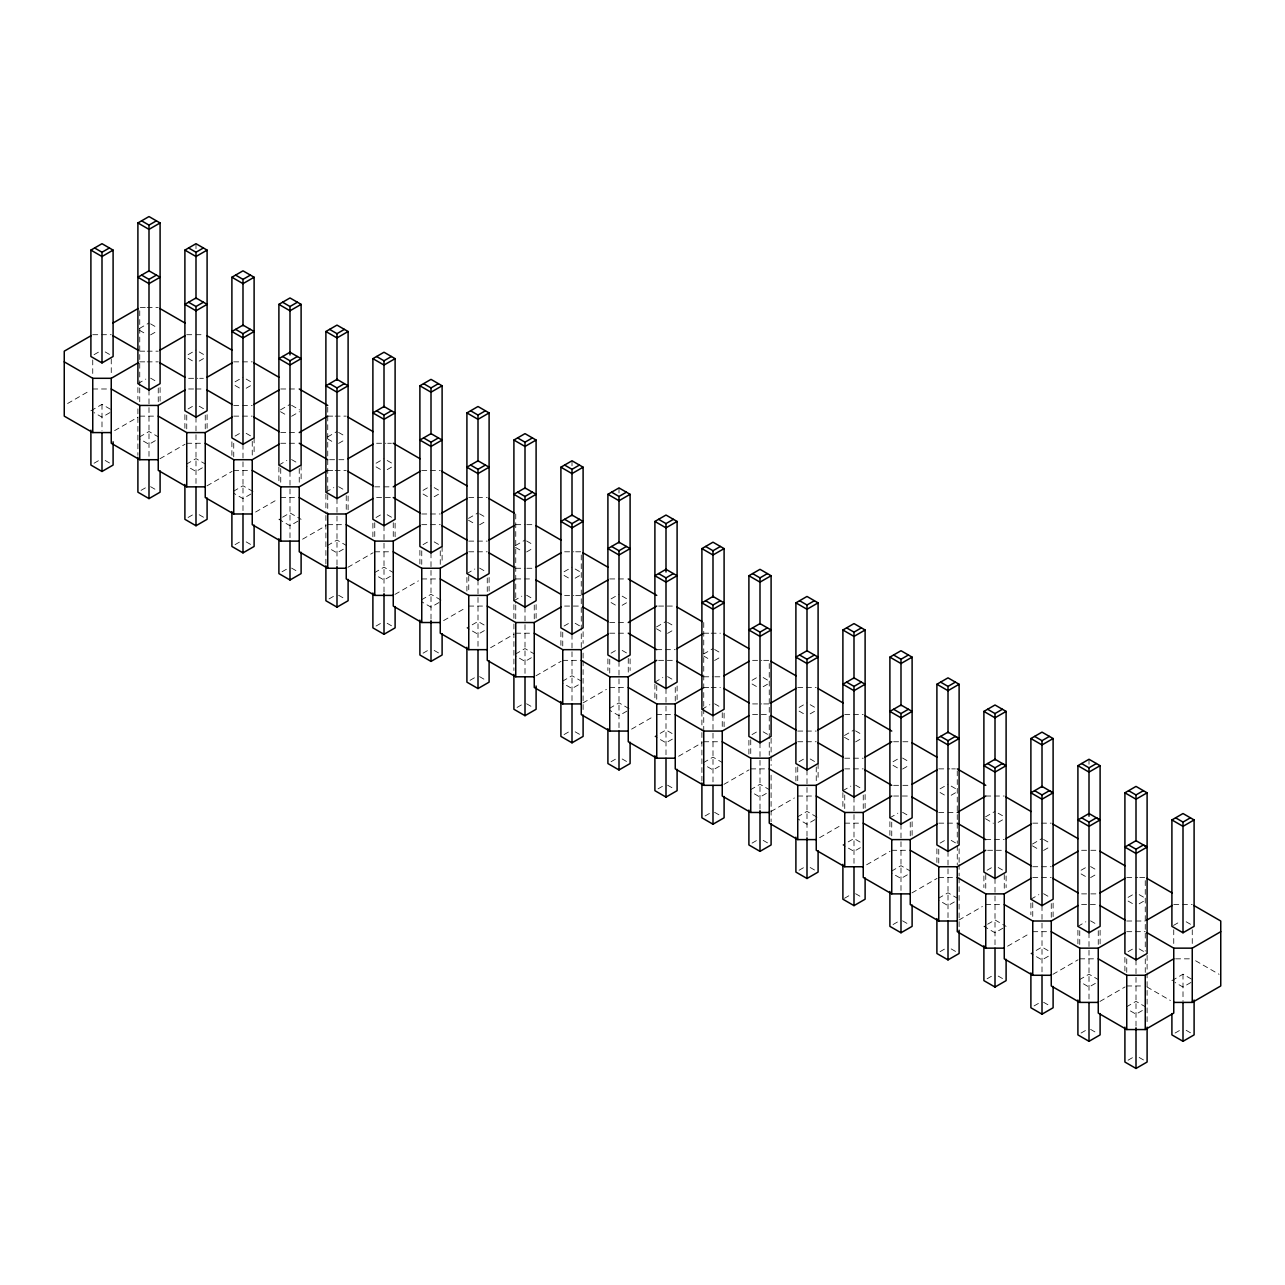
<?xml version="1.0" encoding="UTF-8"?>
<svg xmlns="http://www.w3.org/2000/svg" width="1285" height="1285" viewBox="0 0 1285 1285"><rect width="100%" height="100%" fill="white"/><g stroke="black" fill="none" stroke-linecap="round" stroke-linejoin="round"><path stroke-width="0.75" stroke-dasharray="5 3.75" d="M94.062 354.676L98.833 351.929M139.487 328.462L148.996 322.969M150.586 334.871L156.931 331.209M67.607 403.506L89.388 390.929M90.898 410.782L101.997 404.373L113.096 410.782M137.897 383.653L145.831 379.075M188.076 354.676L195.995 350.098M109.932 412.613L101.997 417.191L94.062 412.613M199.175 361.085L203.929 358.338M114.606 430.636L138.073 417.095M94.062 463.226L98.833 460.48M139.487 436.996L148.996 431.503L158.521 436.996M188.076 408.951L194.404 405.289M235.075 381.822L242.993 377.244M155.34 440.659L148.996 444.321L139.487 438.827M246.174 388.231L252.519 384.568M159.934 458.745L185.072 444.224M141.061 490.356L145.831 487.609M186.486 464.142L195.995 458.649L205.52 464.142M235.075 436.081L241.419 432.419M280.483 409.867L289.992 404.373M202.339 467.804L195.995 471.466L186.486 465.973M291.583 416.276L299.517 411.698M206.933 485.875L232.071 471.37M188.076 517.486L194.404 513.823M233.485 491.272L242.993 485.778L254.109 492.187M278.893 465.058L286.828 460.48M327.482 436.996L336.991 431.503M250.928 494.018L242.993 498.596L233.485 493.103M338.581 443.405L344.926 439.743M255.603 512.04L277.399 499.463M235.075 544.631L241.419 540.969M325.892 492.187L333.827 487.609M376.071 463.226L384.006 458.649M297.927 521.148L289.992 525.742L278.893 519.317L289.992 512.908L301.108 519.317M387.171 469.635L391.925 466.889M302.601 539.186L326.069 525.629M282.074 571.761L286.828 569.014M327.482 545.547L336.991 540.053L346.516 545.547M376.071 517.486L382.416 513.823M423.07 490.356L431.005 485.778M343.336 549.209L336.991 552.871L327.482 547.378M434.169 496.765L440.514 493.103M347.93 567.279L373.068 552.775M329.072 598.906L333.827 596.16M374.481 572.676L384.006 567.183L393.515 572.676M423.07 544.631L429.415 540.969M468.479 518.401L478.004 512.908M390.351 576.339L384.006 580.001L374.481 574.507M479.578 524.81L485.923 521.148M394.929 594.425L418.396 580.868M376.071 626.036L382.416 622.374M421.48 599.806L431.005 594.312L442.104 600.737M466.905 573.592L474.824 569.014M515.478 545.547L525.003 540.053M438.924 602.569L431.005 607.146L421.48 601.653M526.593 551.956L532.938 548.293M443.598 620.591L465.395 608.014M423.07 653.165L429.415 649.503M513.904 600.737L521.822 596.144M564.067 571.761L572.002 567.183M484.349 630.614L478.004 634.276L466.905 627.867L478.004 621.458L487.513 626.952M575.166 578.17L581.511 574.507M490.597 647.72L514.064 634.18M470.069 680.311L474.824 677.564M515.478 654.081L525.003 648.588L534.512 654.081M564.067 626.036L570.412 622.374M611.066 598.89L619.001 594.312M531.347 657.743L525.003 661.406L515.478 655.912M622.165 605.299L628.51 601.637M535.925 675.83L561.079 661.309M517.068 707.441L521.822 704.694M562.477 681.227L572.002 675.733L581.511 681.227M611.066 653.165L617.41 649.503M656.49 626.952L665.999 621.458M578.346 684.889L572.002 688.551L562.477 683.058M667.59 633.36L673.934 629.698M582.924 702.959L606.391 689.419M564.067 734.57L570.412 730.908M609.492 708.356L619.001 702.863L630.1 709.272M654.9 682.142L662.835 677.548M703.489 654.081L712.998 648.588M626.935 711.103L619.001 715.681L609.492 710.187M714.588 660.49L720.933 656.828M631.61 729.125L653.39 716.548M611.066 761.716L617.41 758.054M701.899 709.272L709.834 704.694M752.062 680.311L759.997 675.717M672.344 739.148L665.999 742.81L654.9 736.401L665.999 729.992L675.508 735.486M763.178 686.72L769.522 683.058M678.609 756.271L702.076 742.714M658.065 788.845L662.835 786.099M703.489 762.631L712.998 757.138L722.523 762.631M752.062 734.57L758.407 730.908M799.077 707.441L806.996 702.863M719.343 766.294L712.998 769.956L703.489 764.463M810.176 713.85L816.521 710.187M723.921 784.364L749.075 769.843M705.063 815.975L709.834 813.228M750.488 789.761L759.997 784.268L769.522 789.761M799.077 761.716L805.422 758.054M844.486 735.486L853.995 729.992M766.342 793.423L759.997 797.086L750.488 791.592M855.585 741.895L861.93 738.233M770.936 811.51L794.403 797.953M752.062 843.121L758.407 839.458M797.487 816.891L806.996 811.397L818.095 817.806M842.896 790.677L850.831 786.099M893.075 761.716L897.83 758.969M814.931 819.637L806.996 824.215L797.487 818.722M902.584 769.04L908.929 765.378M819.605 837.675L841.402 825.082M799.077 870.25L805.422 866.588M889.895 817.806L897.83 813.228M940.074 788.845L948.009 784.268M860.34 847.698L853.995 851.361L842.896 844.952L853.995 838.543L863.52 844.036M951.173 795.254L957.518 791.592M866.604 864.805L890.071 851.264M844.486 898.295L850.831 894.633M891.485 871.166L900.994 865.672L910.519 871.166M940.074 843.121L946.419 839.458M985.483 816.891L995.008 811.397M907.338 874.828L900.994 878.49L891.485 872.997M998.172 822.384L1004.517 818.722M911.932 892.914L937.07 878.394M893.075 924.525L897.83 921.779M938.484 898.295L948.009 892.802L957.518 898.295M987.073 870.25L993.417 866.588M1032.481 844.036L1042.006 838.543M954.337 901.958L948.009 905.636L938.484 900.126M1043.581 850.445L1049.925 846.783M958.931 920.044L982.399 906.487M940.074 951.655L946.419 947.993M1030.891 899.211L1038.826 894.633M1081.07 870.25L1085.825 867.504M1002.926 928.188L995.008 932.765L983.892 926.356L995.008 919.948L1006.107 926.356M1090.596 877.575L1096.924 873.912M1007.601 946.21L1029.397 933.633M987.073 978.801L993.417 975.122M1077.906 926.356L1085.825 921.779M1128.069 897.38L1136.004 892.802M1048.351 956.233L1042.006 959.895L1030.891 953.486L1042.006 947.077L1051.515 952.57M1139.169 903.789L1145.513 900.126M1052.929 974.319L1078.067 959.799M1034.072 1005.93L1038.826 1003.183M1079.48 979.7L1089.005 974.207L1098.514 979.7M1128.069 951.655L1134.414 947.993M1173.478 925.441L1179.823 921.779M1095.35 983.378L1089.005 987.041L1079.48 981.547M1099.928 1001.449L1125.066 986.928M1081.07 1033.06L1085.825 1030.313M1126.479 1006.846L1136.004 1001.352L1145.513 1006.846M1171.904 980.616L1183.003 974.207L1194.102 980.616M1142.349 1010.508L1136.004 1014.17L1126.479 1008.677M1190.938 982.463L1183.003 987.041L1175.068 982.463M1128.069 1060.205L1134.414 1056.543M1175.068 1033.06L1179.823 1030.313M145.301 307.581L139.744 307.581L139.744 387.058M147.149 307.581L158.248 307.581M92.745 334.71L111.249 334.71M186.743 334.71L194.147 334.71M195.995 334.71L203.399 334.71M139.744 351.174L145.301 351.174M147.149 351.174L158.248 351.174M139.744 361.856L145.301 361.856M147.149 361.856L158.248 361.856M233.742 361.856L252.245 361.856M188.59 378.304L197.842 378.304M199.705 378.304L203.399 378.304M92.745 388.986L109.402 388.986M188.59 388.986L194.147 388.986M195.995 388.986L203.399 388.986M280.74 388.986L297.397 388.986M233.742 405.434L252.245 405.434M139.744 416.131L156.401 416.131M233.742 416.131L252.245 416.131M327.739 416.131L333.297 416.131M335.144 416.131L346.243 416.131M280.74 432.579L297.397 432.579M186.743 443.261L201.552 443.261M280.74 443.261L297.397 443.261M376.601 443.261L385.853 443.261M387.701 443.261L391.395 443.261M329.602 459.709L336.991 459.709M338.855 459.709L346.243 459.709M233.742 470.39L250.398 470.39M327.739 470.39L333.297 470.39M335.144 470.39L346.243 470.39M421.753 470.39L440.257 470.39M374.754 486.838L382.143 486.838M384.006 486.838L391.395 486.838M280.74 497.536L297.397 497.536M376.601 497.536L391.395 497.536M468.752 497.536L487.256 497.536M421.753 513.984L440.257 513.984M327.739 524.665L344.396 524.665M421.753 524.665L440.257 524.665M515.751 524.665L525.003 524.665M526.85 524.665L532.408 524.665M468.752 541.113L487.256 541.113M374.754 551.795L389.548 551.795M468.752 551.795L487.256 551.795M564.597 551.795L573.849 551.795M575.696 551.795L581.254 551.795L581.254 647.72M515.751 568.259L525.003 568.259M526.85 568.259L532.408 568.259M421.753 578.941L438.394 578.941M515.751 578.941L532.408 578.941M609.749 578.941L626.405 578.941M564.597 595.389L573.849 595.389M575.696 595.389L581.254 595.389M468.752 606.07L485.409 606.07M564.597 606.07L581.254 606.07M658.595 606.07L675.251 606.07M609.749 622.518L626.405 622.518M515.751 633.2L532.408 633.2M609.749 633.2L626.405 633.2M703.746 633.2L709.304 633.2M711.151 633.2L720.403 633.2M656.747 649.664L675.251 649.664M562.75 660.345L577.543 660.345M658.595 660.345L675.251 660.345M752.592 660.345L761.844 660.345M763.708 660.345L769.249 660.345L769.249 755.323M703.746 676.793L712.998 676.793M714.846 676.793L720.403 676.793M609.749 687.475L626.405 687.475M703.746 687.475L709.304 687.475M711.151 687.475L720.403 687.475M797.744 687.475L816.248 687.475M752.592 703.923L761.844 703.923M763.708 703.923L769.249 703.923M656.747 714.605L673.404 714.605M752.592 714.605L769.249 714.605M844.743 714.605L863.247 714.605M797.744 731.069L816.248 731.069M703.746 741.75L720.403 741.75M797.744 741.75L816.248 741.75M893.605 741.75L900.994 741.75M902.857 741.75L908.399 741.75M844.743 758.198L863.247 758.198M750.745 768.88L765.555 768.88M844.743 768.88L863.247 768.88M938.757 768.88L949.856 768.88M951.703 768.88L955.397 768.88M893.605 785.328L900.994 785.328M902.857 785.328L908.399 785.328M797.744 796.025L814.401 796.025M893.605 796.025L908.399 796.025M985.756 796.025L1004.26 796.025M938.757 812.473L946.145 812.473M948.009 812.473L955.397 812.473M844.743 823.155L861.4 823.155M938.757 823.155L955.397 823.155M1032.755 823.155L1051.258 823.155M985.756 839.603L1004.26 839.603M891.742 850.284L908.399 850.284M987.603 850.284L1004.26 850.284M1081.601 850.284L1089.005 850.284M1090.853 850.284L1096.41 850.284M1032.755 866.732L1051.258 866.732M938.757 877.43L953.55 877.43M1032.755 877.43L1051.258 877.43M1126.752 877.43L1137.851 877.43M1139.699 877.43L1145.256 877.43L1145.256 951.077M1081.601 893.878L1089.005 893.878M1090.853 893.878L1096.41 893.878M985.756 904.56L1002.396 904.56M1081.601 904.56L1096.41 904.56M1173.751 904.56L1192.255 904.56M1126.752 921.008L1134.157 921.008M1136.004 921.008L1145.256 921.008M1032.755 931.689L1049.395 931.689M1126.752 931.689L1145.256 931.689M1079.753 958.835L1094.547 958.835M1175.598 958.835L1190.408 958.835M1126.752 985.964L1141.546 985.964M150.586 323.884L156.931 327.546M199.175 351.929L203.929 354.676M246.174 379.075L252.519 382.737M291.583 405.289L299.517 409.867M338.581 432.419L344.926 436.081M387.171 460.48L391.925 463.226M434.169 487.609L440.514 491.272M479.578 513.823L485.923 517.486M526.593 540.969L532.938 544.631M575.166 569.014L581.511 572.676M622.165 596.144L628.51 599.806M667.59 622.374L673.934 626.036M714.588 649.503L720.933 653.165M763.178 677.548L769.522 681.227M810.176 704.694L816.521 708.356M855.585 730.908L861.93 734.57M902.584 758.054L908.929 761.716M951.173 786.099L957.518 789.761M998.172 813.228L1004.517 816.891M1043.581 839.458L1049.925 843.121M1090.596 866.588L1096.924 870.25M1139.169 894.633L1145.513 898.295M1186.167 921.779L1192.512 925.441M139.487 330.293L145.831 333.955M188.076 358.338L194.404 362.001M235.075 385.484L241.419 389.146M280.483 411.698L286.828 415.36M327.482 438.827L333.827 442.49M376.071 466.889L382.416 470.551M423.07 494.018L429.415 497.68M468.479 520.232L474.824 523.894M515.478 547.378L521.822 551.04M564.067 575.423L570.412 579.085M611.066 602.553L617.41 606.231M656.49 628.783L662.835 632.445M703.489 655.912L709.834 659.574M752.062 683.973L758.407 687.636M799.077 711.103L805.422 714.765M844.486 737.317L850.831 740.979M893.075 765.378L897.83 768.125M940.074 792.508L946.419 796.17M985.483 818.722L993.417 823.299M1032.481 845.867L1038.826 849.53M1081.07 873.912L1085.825 876.659M1128.069 901.042L1134.414 904.704M1195.612 960.762L1219.08 974.319M105.177 351.929L109.932 354.676M150.586 378.159L156.931 381.822M199.175 406.205L203.929 408.951M246.174 433.334L250.928 436.081M291.583 459.564L297.927 463.226M338.581 486.694L344.926 490.356M387.171 514.739L391.925 517.486M434.169 541.885L438.924 544.631M479.578 568.098L485.923 571.761M526.593 595.228L532.938 598.89M575.166 623.289L579.937 626.036M622.165 650.419L628.51 654.081M667.59 676.633L673.934 680.311M714.588 703.778L720.933 707.441M763.178 731.824L767.932 734.57M810.176 758.969L814.931 761.716M855.585 785.183L861.93 788.845M902.584 812.313L908.929 815.975M951.173 840.374L955.928 843.121M998.172 867.504L1002.926 870.25M1043.581 893.717L1049.925 897.38M1090.596 920.863L1096.924 924.525M1139.169 948.908L1143.939 951.655M1146.927 986.928L1170.394 1000.485M1186.167 1030.313L1190.938 1033.06M105.177 460.48L109.932 463.226M150.586 486.694L156.931 490.356M199.175 514.739L203.929 517.486M246.174 541.885L250.928 544.631M291.583 568.098L297.927 571.761M338.581 595.244L344.926 598.906M387.171 623.289L391.925 626.036M434.169 650.419L440.514 654.081M479.578 676.649L485.923 680.311M526.593 703.778L532.938 707.441M575.166 731.824L579.937 734.57M622.165 758.969L626.935 761.716M667.59 785.183L673.934 788.845M714.588 812.313L720.933 815.975M763.178 840.374L767.932 843.121M810.176 867.504L814.931 870.25M855.585 893.717L861.93 897.38M902.584 920.863L908.929 924.525M951.173 948.908L955.928 951.655M998.172 976.054L1002.926 978.801M1043.581 1002.268L1049.925 1005.93M1090.596 1029.397L1096.924 1033.06M1139.169 1057.459L1143.939 1060.205M1192.255 929.762L1192.255 945.262M1183.003 974.207L1183.003 1001.352M1173.751 929.762L1173.751 945.262M1147.103 955.43L1147.103 970.93M1147.103 972.873L1147.103 1025.205M1145.256 958.835L1145.256 972.392M1136.004 959.895L1136.004 1026.554M1126.752 958.835L1126.752 972.392M1124.905 957.357L1124.905 970.93M1100.105 930.228L1100.105 943.8M1098.257 930.709L1098.257 945.262M1089.005 759.258L1089.005 765.282M1089.005 932.765L1089.005 1001.352M1079.753 930.709L1079.753 945.262M1077.906 930.228L1077.906 943.8M1053.106 903.098L1053.106 916.655M1051.258 903.564L1051.258 919.08M1042.006 905.62L1042.006 974.207M1032.755 902.616L1032.755 918.133M1030.891 903.098L1030.891 914.727M1006.107 875.952L1006.107 887.582M1004.26 874.491L1004.26 890.007M995.008 878.49L995.008 946.338M985.756 874.491L985.756 890.007M983.892 875.952L983.892 887.582M959.108 848.823L959.108 862.396M959.108 864.323L959.108 875.952M959.108 877.896L959.108 928.284M957.261 770.823L957.261 843.474M957.261 845.418L957.261 864.805M948.009 851.361L948.009 919.193M938.757 849.289L938.757 864.805M936.893 848.823L936.893 862.396M912.109 821.693L912.109 835.25M910.246 822.159L910.246 837.659M900.994 824.215L900.994 892.063M891.742 822.159L891.742 837.659M889.895 821.693L889.895 835.25M865.11 794.548L865.11 808.12M863.247 795.029L863.247 808.586M853.995 797.086L853.995 864.917M844.743 795.029L844.743 808.586M842.896 792.62L842.896 808.12M818.095 763.547L818.095 780.991M816.248 766.952L816.248 782.453M806.996 769.956L806.996 837.788M797.744 766.952L797.744 782.453M795.897 767.418L795.897 780.991M771.096 738.345L771.096 753.845M771.096 755.789L771.096 765.475M771.096 775.176L771.096 821.693M759.997 742.81L759.997 809.47M750.745 739.807L750.745 755.323M748.898 740.288L748.898 755.789M724.097 713.143L724.097 726.716M722.25 712.677L722.25 728.177M712.998 715.681L712.998 782.324M703.746 622.518L703.746 706.862M703.746 708.79L703.746 731.069M701.899 711.215L701.899 730.587M701.899 732.53L701.899 780.991M677.099 686.013L677.099 699.586M675.251 687.475L675.251 701.048M665.999 688.551L665.999 757.138M656.747 685.531L656.747 701.048M654.9 684.07L654.9 699.586M630.1 658.884L630.1 670.513M628.253 658.402L628.253 673.902M619.001 487.914L619.001 493.938M619.001 661.406L619.001 729.992M609.749 659.35L609.749 673.902M607.901 658.884L607.901 670.513M583.101 631.738L583.101 643.367M583.101 653.069L583.101 658.884M583.101 660.811L583.101 713.143M572.002 460.785L572.002 466.808M572.002 634.276L572.002 702.863M562.75 632.22L562.75 647.72M560.902 631.738L560.902 645.311M536.102 604.609L536.102 618.181M534.255 605.074L534.255 620.591M525.003 607.146L525.003 674.978M515.751 513.984L515.751 603.147M515.751 605.074L515.751 622.518M513.904 604.609L513.904 622.052M513.904 623.996L513.904 670.513M489.103 577.463L489.103 591.036M487.256 577.945L487.256 591.518M478.004 580.001L478.004 647.849M468.752 576.001L468.752 591.518M466.905 577.463L466.905 591.036M442.104 546.462L442.104 563.906M440.257 550.815L440.257 564.372M431.005 552.871L431.005 620.703M421.753 550.815L421.753 564.372M419.89 550.333L419.89 563.906M395.105 523.204L395.105 536.761M393.258 522.722L393.258 538.238M384.006 525.726L384.006 593.574M374.754 522.722L374.754 538.238M372.891 523.204L372.891 536.761M348.106 496.058L348.106 511.575M346.243 495.592L346.243 511.093M336.991 498.596L336.991 565.239M327.739 407.216L327.739 513.984M325.892 494.131L325.892 513.502M325.892 515.446L325.892 563.906M301.108 465.058L301.108 482.501M299.244 468.463L299.244 483.963M289.992 471.466L289.992 538.11M280.74 468.463L280.74 483.963M278.893 466.985L278.893 482.501M254.109 437.912L254.109 455.356M252.245 441.317L252.245 456.834M242.993 444.321L242.993 510.98M233.742 443.261L233.742 456.834M231.894 441.799L231.894 455.356M207.094 414.653L207.094 428.226M205.247 415.135L205.247 430.636M195.995 243.7L195.995 249.724M195.995 417.191L195.995 485.778M186.743 415.135L186.743 430.636M184.895 414.653L184.895 428.226M160.095 387.524L160.095 401.097M158.248 387.99L158.248 403.506M148.996 390.062L148.996 458.649M139.744 387.99L139.744 405.434M137.897 387.524L137.897 399.153M137.897 408.839L137.897 455.356M111.249 358.917L111.249 374.433M101.997 404.373L101.997 430.764M92.745 359.912L92.745 373.485"/><path stroke-width="1.5" d="M90.898 250.109L101.997 243.7L113.096 250.109L113.096 356.507L101.997 362.916L90.898 356.507L90.898 250.109L101.997 256.518L113.096 250.109M137.897 222.964L148.996 216.555L160.095 222.964L160.095 383.653L148.996 390.062L137.897 383.653L137.897 222.964L148.996 229.373L160.095 222.964M94.592 247.973L101.997 252.245L109.402 247.973M141.591 220.827L148.996 225.1L156.401 220.827M184.895 250.109L195.995 243.7L207.094 250.109L207.094 410.782L195.995 417.191L184.895 410.782L184.895 250.109L195.995 256.518L207.094 250.109M141.591 275.102L148.996 279.375L156.401 275.102M188.59 247.973L195.995 252.245L203.399 247.973M91.074 335.69L64.25 351.174L64.25 416.131L92.745 432.579L111.249 432.579M112.919 323.065L138.073 308.545M231.894 277.239L242.993 270.83L254.109 277.239L254.109 437.912L242.993 444.321L231.894 437.912L231.894 277.239L242.993 283.648L254.109 277.239M188.59 302.232L195.995 306.505L203.399 302.232M235.605 275.102L242.993 279.375L250.398 275.102M64.25 361.856L92.745 378.304L111.249 378.304L138.073 362.82M159.934 350.195L185.072 335.69M278.893 304.368L289.992 297.959L301.108 304.368L301.108 465.058L289.992 471.466L278.893 465.058L278.893 304.368L289.992 310.793L301.108 304.368M235.605 329.378L242.993 333.65L250.398 329.378M282.604 302.232L289.992 306.505L297.397 302.232M111.249 388.986L139.744 405.434L158.248 405.434L185.072 389.949M206.933 377.34L232.071 362.82M325.892 331.514L336.991 325.105L348.106 331.514L348.106 492.187L336.991 498.596L325.892 492.187L325.892 331.514L336.991 337.923L348.106 331.514M282.604 356.507L289.992 360.78L297.397 356.507M329.602 329.378L336.991 333.65L344.396 329.378M90.898 430.17L90.898 465.058L101.997 471.466L113.096 465.058L113.096 441.799M158.248 416.131L186.743 432.579L205.247 432.579L232.071 417.095M253.932 404.47L279.07 389.949M372.891 358.644L384.006 352.235L395.105 358.644L395.105 519.317L384.006 525.726L372.891 519.317L372.891 358.644L384.006 365.052L395.105 358.644M329.602 383.653L336.991 387.925L344.396 383.653M376.601 356.507L384.006 360.78L391.395 356.507M137.897 457.299L137.897 492.187L148.996 498.596L160.095 492.187L160.095 470.872M205.247 443.261L233.742 459.709L252.245 459.709L279.07 444.224M299.244 432.579L327.739 416.131M419.89 385.789L431.005 379.364L442.104 385.789L442.104 546.462L431.005 552.871L419.89 546.462L419.89 385.789L431.005 392.198L442.104 385.789M376.601 410.782L384.006 415.055L391.395 410.782M423.6 383.653L431.005 387.925L438.394 383.653M184.895 484.429L184.895 519.317L195.995 525.742L207.094 519.317L207.094 498.002M252.245 470.39L280.74 486.838L299.244 486.838L327.739 470.39M347.93 458.745L373.068 444.224M466.905 412.919L478.004 406.51L489.103 412.919L489.103 573.592L478.004 580.001L466.905 573.592L466.905 412.919L478.004 419.328L489.103 412.919M423.6 437.912L431.005 442.185L438.394 437.912M470.599 410.782L478.004 415.055L485.409 410.782M231.894 511.575L231.894 546.462L242.993 552.871L254.109 546.462L254.109 525.131M299.244 497.536L327.739 513.984L346.243 513.984L373.068 498.5M393.258 486.838L420.066 471.354M513.904 440.048L525.003 433.639L536.102 440.048L536.102 600.721L525.003 607.146L513.904 600.721L513.904 440.048L525.003 446.457L536.102 440.048M470.599 465.058L478.004 469.33L485.409 465.058M517.598 437.912L525.003 442.185L532.408 437.912M278.893 538.704L278.893 573.592L289.992 580.001L301.108 573.592L301.108 552.277M346.243 524.665L374.754 541.113L393.258 541.113L420.066 525.629M441.928 513.02L467.065 498.5M560.902 467.194L572.002 460.785L583.101 467.194L583.101 627.867L572.002 634.276L560.902 627.867L560.902 467.194L572.002 473.603L583.101 467.194M517.598 492.187L525.003 496.46L532.408 492.187M564.597 465.058L572.002 469.33L579.407 465.058M325.892 565.834L325.892 600.737L336.991 607.146L348.106 600.737L348.106 579.407M393.258 551.795L421.753 568.259L440.257 568.259L467.065 552.775M488.926 540.15L514.064 525.629M607.901 494.323L619.001 487.914L630.1 494.323L630.1 654.997L619.001 661.406L607.901 654.997L607.901 494.323L619.001 500.732L630.1 494.323M564.597 519.317L572.002 523.589L579.407 519.317M611.596 492.187L619.001 496.46L626.405 492.187M372.891 592.979L372.891 627.867L384.006 634.276L395.105 627.867L395.105 606.552M440.257 578.941L468.752 595.389L487.256 595.389L514.064 579.904M535.925 567.279L561.079 552.775M654.9 521.453L665.999 515.044L677.099 521.453L677.099 682.142L665.999 688.551L654.9 682.142L654.9 521.453L665.999 527.862L677.099 521.453M611.596 546.462L619.001 550.735L626.405 546.462M658.595 519.317L665.999 523.589L673.404 519.317M419.89 620.109L419.89 654.997L431.005 661.406L442.104 654.997L442.104 633.682M487.256 606.07L515.751 622.518L534.255 622.518L561.079 607.034M582.924 594.425L608.078 579.904M701.899 548.599L712.998 542.19L724.097 548.599L724.097 709.272L712.998 715.681L701.899 709.272L701.899 548.599L712.998 555.008L724.097 548.599M658.595 573.592L665.999 577.865L673.404 573.592M705.593 546.462L712.998 550.735L720.403 546.462M466.905 647.254L466.905 682.142L478.004 688.551L489.103 682.142L489.103 660.811M534.255 633.2L562.75 649.664L581.254 649.664L608.078 634.18M628.253 622.518L656.747 606.07M748.898 575.728L759.997 569.319L771.096 575.728L771.096 736.401L759.997 742.81L748.898 736.401L748.898 575.728L759.997 582.137L771.096 575.728M705.593 600.721L712.998 604.994L720.403 600.721M752.592 573.592L759.997 577.865L767.402 573.592M513.904 674.384L513.904 709.272L525.003 715.681L536.102 709.272L536.102 686.013M581.254 660.345L609.749 676.793L628.253 676.793L656.747 660.345M676.922 648.684L702.076 634.18M795.897 602.858L806.996 596.449L818.095 602.858L818.095 763.547L806.996 769.956L795.897 763.547L795.897 602.858L806.996 609.267L818.095 602.858M752.592 627.867L759.997 632.14L767.402 627.867M799.591 600.721L806.996 604.994L814.401 600.721M560.902 701.514L560.902 736.401L572.002 742.81L583.101 736.401L583.101 715.086M628.253 687.475L656.747 703.923L675.251 703.923L702.076 688.439M723.921 675.83L749.075 661.309M842.896 630.003L853.995 623.594L865.11 630.003L865.11 790.677L853.995 797.086L842.896 790.677L842.896 630.003L853.995 636.412L865.11 630.003M799.591 654.997L806.996 659.269L814.401 654.997M846.606 627.867L853.995 632.14L861.4 627.867M607.901 728.659L607.901 763.547L619.001 769.956L630.1 763.547L630.1 742.216M675.251 714.605L703.746 731.069L722.25 731.069L749.075 715.584M770.936 702.959L796.074 688.439M889.895 657.133L900.994 650.724L912.109 657.133L912.109 817.806L900.994 824.215L889.895 817.806L889.895 657.133L900.994 663.542L912.109 657.133M846.606 682.126L853.995 686.399L861.4 682.126M893.605 654.997L900.994 659.269L908.399 654.997M654.9 755.789L654.9 790.677L665.999 797.086L677.099 790.677L677.099 769.362M722.25 741.75L750.745 758.198L769.249 758.198L796.074 742.714M817.935 730.089L843.072 715.584M936.893 684.262L948.009 677.854L959.108 684.262L959.108 844.952L948.009 851.361L936.893 844.952L936.893 684.262L948.009 690.688L959.108 684.262M893.605 709.272L900.994 713.544L908.399 709.272M940.604 682.126L948.009 686.399L955.397 682.126M701.899 782.918L701.899 817.806L712.998 824.215L724.097 817.806L724.097 796.491M769.249 768.88L797.744 785.328L816.248 785.328L843.072 769.843M864.933 757.234L891.742 741.75M983.892 711.408L995.008 704.999L1006.107 711.408L1006.107 872.081L995.008 878.49L983.892 872.081L983.892 711.408L995.008 717.817L1006.107 711.408M940.604 736.401L948.009 740.674L955.397 736.401L959.108 738.538L948.009 744.947L936.893 738.538L948.009 732.129L959.108 738.538M987.603 709.272L995.008 713.544L1002.396 709.272M748.898 810.064L748.898 844.952L759.997 851.361L771.096 844.952L771.096 823.621M816.248 796.025L844.743 812.473L863.247 812.473L891.742 796.025M911.932 784.364L937.07 769.843M1030.891 738.538L1042.006 732.129L1053.106 738.538L1053.106 899.211L1042.006 905.62L1030.891 899.211L1030.891 738.538L1042.006 744.947L1053.106 738.538M987.603 763.531L995.008 767.82L1002.396 763.531L1006.107 765.683L995.008 772.092L983.892 765.683L995.008 759.258L1006.107 765.683M1034.602 736.401L1042.006 740.674L1049.395 736.401M795.897 837.194L795.897 872.081L806.996 878.49L818.095 872.081L818.095 850.766M863.247 823.155L891.742 839.603L910.246 839.603L937.07 824.119M957.261 812.473L985.756 796.025M1077.906 765.683L1089.005 759.258L1100.105 765.683L1100.105 926.356L1089.005 932.765L1077.906 926.356L1077.906 765.683L1089.005 772.092L1100.105 765.683M1034.602 790.677L1042.006 794.949L1049.395 790.677L1053.106 792.813L1042.006 799.222L1030.891 792.813L1042.006 786.404L1053.106 792.813M1081.601 763.531L1089.005 767.82L1096.41 763.531M842.896 864.323L842.896 899.211L853.995 905.636L865.11 899.211L865.11 877.896M910.246 850.284L938.757 866.732L957.261 866.732L985.756 850.284M1005.93 838.639L1031.068 824.119M1124.905 792.813L1136.004 786.404L1147.103 792.813L1147.103 953.486L1136.004 959.895L1124.905 953.486L1124.905 792.813L1136.004 799.222L1147.103 792.813M1081.601 817.806L1089.005 822.079L1096.41 817.806L1100.105 819.942L1089.005 826.351L1077.906 819.942L1089.005 813.534L1100.105 819.942M1128.599 790.677L1136.004 794.949L1143.409 790.677M889.895 891.469L889.895 926.356L900.994 932.765L912.109 926.356L912.109 905.026M957.261 877.43L985.756 893.878L1004.26 893.878L1031.068 878.394M1052.929 865.769L1078.067 851.248M1171.904 819.942L1183.003 813.534L1194.102 819.942L1194.102 926.356L1183.003 932.765L1171.904 926.356L1171.904 819.942L1183.003 826.351L1194.102 819.942M1128.599 844.952L1136.004 849.224L1143.409 844.952L1147.103 847.088L1136.004 853.497L1124.905 847.088L1136.004 840.679L1147.103 847.088M1175.598 817.806L1183.003 822.079L1190.408 817.806M936.893 918.598L936.893 953.486L948.009 959.895L959.108 953.486L959.108 930.228M1004.26 904.56L1032.755 921.008L1051.258 921.008L1078.067 905.523M1099.928 892.914L1125.066 878.394M983.892 945.728L983.892 980.632L995.008 987.041L1006.107 980.632L1006.107 959.301M1051.258 931.689L1079.753 948.153L1098.257 948.153L1125.066 932.669M1146.927 920.044L1172.081 905.523M1030.891 972.873L1030.891 1007.761L1042.006 1014.17L1053.106 1007.761L1053.106 986.446M1098.257 958.835L1126.752 975.283L1145.256 975.283L1173.751 958.835M1146.927 932.669L1173.751 948.153L1192.255 948.153L1220.75 931.689M1077.906 1000.003L1077.906 1034.891L1089.005 1041.3L1100.105 1034.891L1100.105 1013.576M1098.257 948.153L1098.257 1013.094L1126.752 1029.558L1145.256 1029.558L1173.751 1013.094L1173.751 948.153M1173.751 1002.412L1192.255 1002.412L1220.75 985.964L1220.75 921.008L1193.926 905.523M1124.905 1027.149L1124.905 1062.036L1136.004 1068.445L1147.103 1062.036L1147.103 1027.149M1171.904 1013.576L1171.904 1034.891L1183.003 1041.3L1194.102 1034.891L1194.102 1000.003M111.249 378.304L111.249 443.261L139.744 459.709L158.248 459.709M158.248 405.434L158.248 470.39L186.743 486.854L205.247 486.854M205.247 432.579L205.247 497.536L233.742 513.984L252.245 513.984M252.245 459.709L252.245 524.665L280.74 541.113L299.244 541.113M299.244 486.838L299.244 551.795L327.739 568.259L346.243 568.259M346.243 513.984L346.243 578.941L374.754 595.389L393.258 595.389M393.258 541.113L393.258 606.07L421.753 622.518L440.257 622.518M440.257 568.259L440.257 633.2L468.752 649.664L487.256 649.664M487.256 595.389L487.256 660.345L515.751 676.793L534.255 676.793M534.255 622.518L534.255 687.475L562.75 703.923L581.254 703.923M581.254 649.664L581.254 714.605L609.749 731.069L628.253 731.069M628.253 676.793L628.253 741.75L656.747 758.198L675.251 758.198M675.251 703.923L675.251 768.88L703.746 785.328L722.25 785.328M722.25 731.069L722.25 796.025L750.745 812.473L769.249 812.473M769.249 758.198L769.249 823.155L797.744 839.603L816.248 839.603M816.248 785.328L816.248 850.284L844.743 866.749L863.247 866.749M863.247 812.473L863.247 877.43L891.742 893.878L910.246 893.878M910.246 839.603L910.246 904.56L938.757 921.008L957.261 921.008M957.261 866.732L957.261 931.689L985.756 948.153L1004.26 948.153M1004.26 893.878L1004.26 958.835L1032.755 975.283L1051.258 975.283M1051.258 921.008L1051.258 985.964L1079.753 1002.412L1098.257 1002.412M159.934 308.545L185.072 323.065M206.933 335.69L232.071 350.195M253.932 362.82L279.07 377.34M299.244 388.986L327.739 405.434M347.93 417.095L373.068 431.615M393.258 443.261L420.066 458.745M441.928 471.354L467.065 485.875M488.926 498.5L514.064 513.02M535.925 525.629L561.079 540.15M582.924 552.775L608.078 567.279M628.253 578.941L656.747 595.389M676.922 607.034L702.076 621.554M723.921 634.18L749.075 648.684M770.936 661.309L796.074 675.83M817.935 688.439L843.072 702.959M864.933 715.584L891.742 731.069M911.932 742.714L937.07 757.234M957.261 768.88L985.756 785.328M1005.93 796.989L1031.068 811.51M1052.929 824.119L1078.067 838.639M1099.928 851.248L1125.066 865.769M1146.927 878.394L1172.081 892.914M112.919 335.69L138.073 350.195M159.934 362.82L185.072 377.34M206.933 389.949L232.071 404.47M253.932 417.095L279.07 431.615M299.244 443.261L327.739 459.709M347.93 471.354L373.068 485.875M393.258 497.536L420.066 513.02M441.928 525.629L467.065 540.15M488.926 552.775L514.064 567.279M535.925 579.904L561.079 594.425M582.924 607.034L608.078 621.554M628.253 633.2L656.747 649.664M676.922 661.309L702.076 675.83M723.921 688.439L749.075 702.959M770.936 715.584L796.074 730.089M817.935 742.714L843.072 757.234M864.933 769.843L891.742 785.328M911.932 796.989L937.07 811.51M957.261 823.155L985.756 839.603M1005.93 851.248L1031.068 865.769M1052.929 878.394L1078.067 892.914M1099.928 905.523L1125.066 920.044M1192.255 948.153L1192.255 1002.412M1183.003 822.079L1183.003 932.765M1183.003 1002.541L1183.003 1041.3M1145.256 975.283L1145.256 1029.558M1136.004 794.949L1136.004 841.386M1136.004 849.224L1136.004 959.895M1136.004 1027.743L1136.004 1068.445M1126.752 975.283L1126.752 1029.558M1089.005 767.82L1089.005 816.248M1089.005 822.079L1089.005 932.765M1089.005 1002.541L1089.005 1041.3M1079.753 948.153L1079.753 1002.412M1042.006 740.674L1042.006 787.111M1042.006 794.949L1042.006 905.62M1042.006 975.411L1042.006 1014.17M1032.755 921.008L1032.755 975.283M995.008 713.544L995.008 759.981M995.008 767.82L995.008 878.49M995.008 948.266L995.008 987.041M985.756 893.878L985.756 948.153M948.009 686.399L948.009 732.836M948.009 740.674L948.009 851.361M948.009 921.136L948.009 959.895M938.757 866.732L938.757 921.008M900.994 659.269L900.994 705.706M900.994 713.544L900.994 824.215M900.994 893.991L900.994 932.765M891.742 839.603L891.742 893.878M853.995 632.14L853.995 678.576M853.995 686.399L853.995 797.086M853.995 866.861L853.995 905.636M844.743 812.473L844.743 866.749M806.996 604.994L806.996 651.431M806.996 659.269L806.996 769.956M806.996 837.788L806.996 878.49M797.744 785.328L797.744 839.603M759.997 577.865L759.997 624.301M759.997 632.14L759.997 742.81M759.997 810.658L759.997 851.361M750.745 758.198L750.745 812.473M712.998 550.735L712.998 597.172M712.998 604.994L712.998 715.681M712.998 785.456L712.998 824.215M703.746 731.069L703.746 785.328M665.999 523.589L665.999 572.034M665.999 577.865L665.999 688.551M665.999 758.327L665.999 797.086M656.747 703.923L656.747 758.198M619.001 496.46L619.001 542.896M619.001 550.735L619.001 661.406M619.001 731.181L619.001 769.956M609.749 676.793L609.749 731.069M572.002 469.33L572.002 515.751M572.002 523.589L572.002 634.276M572.002 704.051L572.002 742.81M562.75 649.664L562.75 703.923M525.003 442.185L525.003 488.621M525.003 496.46L525.003 607.146M525.003 676.922L525.003 715.681M515.751 622.518L515.751 676.793M478.004 415.055L478.004 461.492M478.004 469.33L478.004 580.001M478.004 649.776L478.004 688.551M468.752 595.389L468.752 649.664M431.005 387.925L431.005 434.346M431.005 442.185L431.005 552.871M431.005 620.703L431.005 661.406M421.753 568.259L421.753 622.518M384.006 360.78L384.006 407.216M384.006 415.055L384.006 525.726M384.006 593.574L384.006 634.276M374.754 541.113L374.754 595.389M336.991 333.65L336.991 380.087M336.991 387.925L336.991 498.596M336.991 566.444L336.991 607.146M327.739 513.984L327.739 568.259M289.992 306.505L289.992 354.949M289.992 360.78L289.992 471.466M289.992 541.242L289.992 580.001M280.74 486.838L280.74 541.113M242.993 279.375L242.993 325.812M242.993 333.65L242.993 444.321M242.993 514.096L242.993 552.871M233.742 459.709L233.742 513.984M195.995 252.245L195.995 298.682M195.995 306.505L195.995 417.191M195.995 486.967L195.995 525.742M186.743 432.579L186.743 486.854M148.996 225.1L148.996 271.537M148.996 279.375L148.996 390.062M148.996 459.837L148.996 498.596M139.744 405.434L139.744 459.709M101.997 252.245L101.997 362.916M101.997 432.692L101.997 471.466M92.745 378.304L92.745 432.579M148.996 270.83L137.897 277.239L148.996 283.648L160.095 277.239L148.996 270.83M195.995 297.959L184.895 304.368L195.995 310.793L207.094 304.368L195.995 297.959M242.993 325.105L231.894 331.514L242.993 337.923L254.109 331.514L242.993 325.105M289.992 352.235L278.893 358.644L289.992 365.052L301.108 358.644L289.992 352.235M336.991 379.364L325.892 385.789L336.991 392.198L348.106 385.789L336.991 379.364M384.006 406.51L372.891 412.919L384.006 419.328L395.105 412.919L384.006 406.51M431.005 433.639L419.89 440.048L431.005 446.457L442.104 440.048L431.005 433.639M478.004 460.785L466.905 467.194L478.004 473.603L489.103 467.194L478.004 460.785M525.003 487.914L513.904 494.323L525.003 500.732L536.102 494.323L525.003 487.914M572.002 515.044L560.902 521.453L572.002 527.862L583.101 521.453L572.002 515.044M619.001 542.19L607.901 548.599L619.001 555.008L630.1 548.599L619.001 542.19M665.999 569.319L654.9 575.728L665.999 582.137L677.099 575.728L665.999 569.319M712.998 596.449L701.899 602.858L712.998 609.267L724.097 602.858L712.998 596.449M759.997 623.594L748.898 630.003L759.997 636.412L771.096 630.003L759.997 623.594M806.996 650.724L795.897 657.133L806.996 663.542L818.095 657.133L806.996 650.724M853.995 677.854L842.896 684.262L853.995 690.688L865.11 684.262L853.995 677.854M900.994 704.999L889.895 711.408L900.994 717.817L912.109 711.408L900.994 704.999"/></g></svg>
